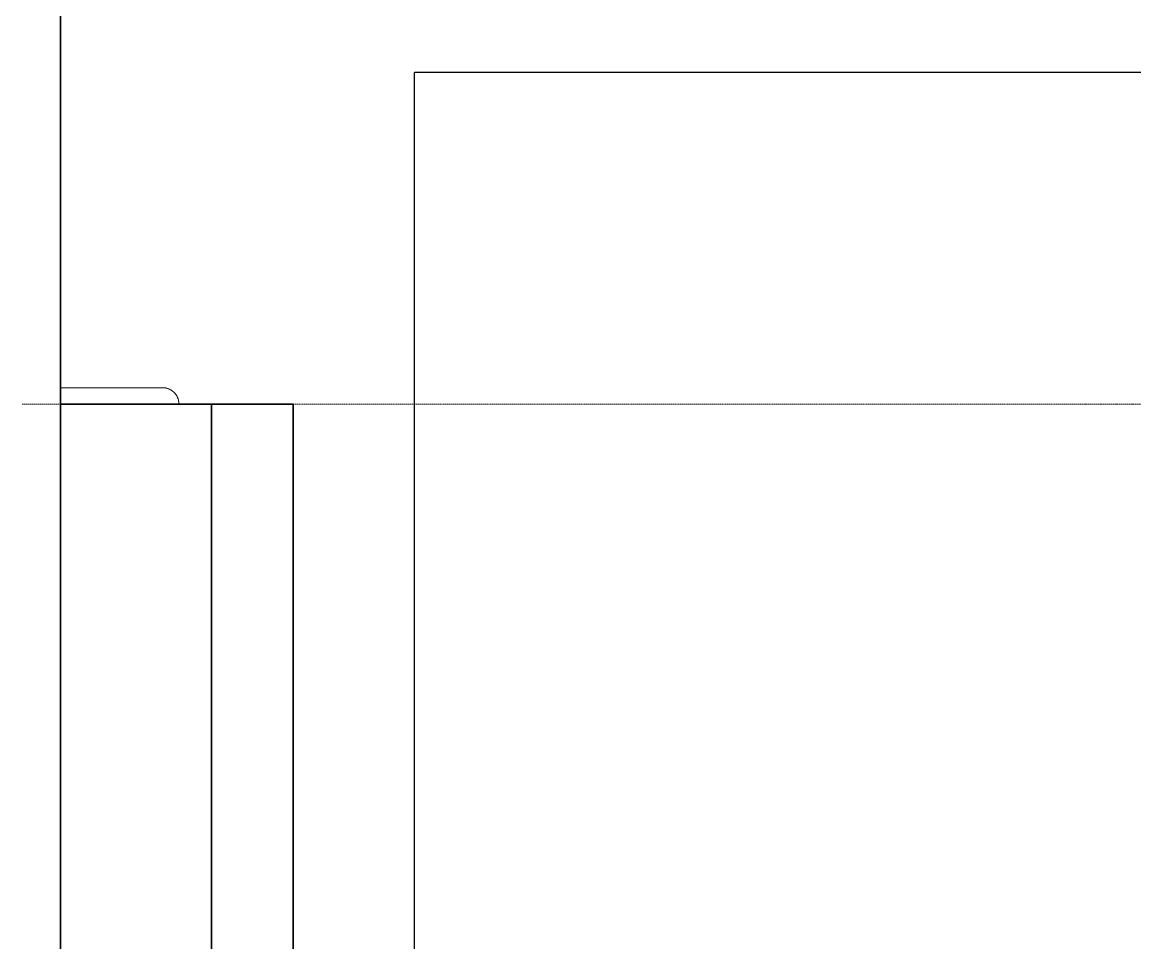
# Model space of a CAD drawing. Header units: millimetres. Extents: x -153298 to 620751, y -313239 to 250031.
# Drawn here: x 85585 to 87289, y -223170 to -221760 of the extents above; entities that cross this region are included whole.
import ezdxf

# ---------------------------------------------------------------- set-up
doc = ezdxf.new("R2010")
doc.units = ezdxf.units.MM
doc.linetypes.add('DPA_Hidden 50', pattern=[3, 2, -1])
for name, color, linetype, lineweight in [('A-DETL', 7, 'Continuous', 70), ('A-DETL-GENF', 7, 'Continuous', 35), ('A-FLOR-HRAL', 7, 'Continuous', 25), ('E-LITE-EQPM', 7, 'Continuous', 35), ('I-WALL-E', 7, 'Continuous', 35)]:
    doc.layers.add(name, color=color, linetype=linetype, lineweight=lineweight)

# ---------------------------------------------------------------- blocks, each defined once
blk = doc.blocks.new('Railing - Post_50mm-V263-2150-01 ENTRANCE 1 ELEVATION 4')
at = {"layer": 'A-FLOR-HRAL', "color": 7, "lineweight": 9}
for p, q in [((18422, 105550.2), (18458.5, 105550.2)), ((18458.5, 105550.2), (18422, 105550.2)), ((18459.5, 105550.2), (18472, 105550.2)), ((18472, 105550.2), (18459.5, 105550.2))]:
    blk.add_line(p, q, dxfattribs=at)
blk = doc.blocks.new('Railing - Railing-14945628-2150-01 ENTRANCE 1 ELEVATION 4')
at = {"color": 7}
blk.add_blockref('Railing - Post_50mm-V263-2150-01 ENTRANCE 1 ELEVATION 4', (0, 0), dxfattribs=at)
blk.add_blockref('Railing - Post_50mm-V263-2150-01 ENTRANCE 1 ELEVATION 4', (0, 0), dxfattribs=at)
blk = doc.blocks.new('Top Rail Type - Top Rail_Internal_-14945632-2150-01 ENTRANCE 1 ELEVATION 4')
at = {"layer": 'A-FLOR-HRAL', "color": 7, "lineweight": 9}
blk.add_line((18447, 105575.2), (18290.8, 105575.2), dxfattribs=at)
for points in [[(18447, 105575.2), (18451, 105575.2), (18454.9, 105574.2), (18458.5, 105572.4)], [(18459.5, 105571.9), (18461.4, 105570.8), (18464.9, 105568.1), (18468.9, 105562.9), (18471.4, 105556.8), (18472, 105552.4), (18472, 105550.2)]]:
    blk.add_open_spline(points, degree=3, dxfattribs=at)
blk.add_open_spline([(18447, 105575.2), (18447.6, 105575.2), (18448.7, 105575.2), (18450.3, 105575), (18451.9, 105574.8), (18453.5, 105574.4), (18455.1, 105573.9), (18456.6, 105573.3), (18458.1, 105572.7), (18459.5, 105571.9), (18460.9, 105571), (18462.7, 105569.7), (18464.3, 105568.3), (18465.8, 105566.7), (18467.2, 105565), (18468.7, 105562.8), (18470.2, 105559.8), (18471.6, 105555.7), (18472, 105552.4), (18472, 105550.2)], degree=3, knots=[0.5, 0.5, 0.5, 0.5, 0.5208333, 0.5416667, 0.5625, 0.5833333, 0.6041667, 0.625, 0.6458333, 0.6666667, 0.6875, 0.7083333, 0.75, 0.7708333, 0.7916667, 0.8333333, 0.875, 0.9166667, 1, 1, 1, 1], dxfattribs=at)
blk = doc.blocks.new('ACM_L14 - LED Street Light Luminaire with Wide Light - PRA4-CB-8-V324-2150-01 ENTRANCE 1 ELEVATION 4')
at = {"layer": 'E-LITE-EQPM', "color": 7}
blk.add_line((18290.8, 101550), (18290.8, 113450), dxfattribs=at)
blk = doc.blocks.new('ACM_L14 - LED Street Light Luminaire with Wide Light - PRA4-CB-8-V325-2150-01 ENTRANCE 1 ELEVATION 4')
at = {"layer": 'E-LITE-EQPM', "color": 7}
blk.add_line((18290.8, 101550), (18290.8, 113450), dxfattribs=at)
blk = doc.blocks.new('DPA_AN_Callout - DPA_AN_Callout-15536224-2150-01 ENTRANCE 1 ELEVATION 4')
at = {"layer": 'A-DETL-GENF', "color": 7, "lineweight": 25}
for p in [(18833, 104362.1), (23898.1, 106057.9)]:
    blk.add_line(p, (18833, 106057.9), dxfattribs=at)

msp = doc.modelspace()

# ---------------------------------------------------------------- linework, layer by layer
at = {"layer": 'A-DETL', "color": 7, "linetype": 'DPA_Hidden 50', "lineweight": 9}
msp.add_line((85584.6466, -222345.1981), (88099.2398, -222345.1981), dxfattribs=at)
at = {"layer": 'I-WALL-E', "color": 7}
for p, q in [((85643.3925, -222345.1981), (85874.6466, -222345.1981)), ((85874.6466, -222345.1981), (85643.3925, -222345.1981)), ((85874.6466, -222345.1981), (85824.6461, -222345.1981)), ((85824.6461, -222345.1981), (85999.6466, -222345.1981)), ((85874.6466, -222345.1981), (85874.6466, -224445.2753)), ((85874.6466, -222345.1981), (85999.6466, -222345.1981)), ((85874.6466, -222345.1981), (85874.6466, -224445.2753)), ((85999.6466, -222345.1981), (85974.6466, -222345.1981)), ((85974.6466, -222345.1981), (85999.6466, -222345.1981)), ((85999.6466, -222345.1981), (85974.6466, -222345.1981)), ((85974.6466, -222345.1981), (85999.6466, -222345.1981)), ((85999.6466, -222345.1981), (85974.6466, -222345.1981)), ((85974.6466, -222345.1981), (85999.6466, -222345.1981)), ((85999.6466, -222345.1981), (85974.6466, -222345.1981)), ((85974.6466, -222345.1981), (85999.6466, -222345.1981)), ((85999.6466, -222345.1981), (85999.6466, -224445.1981)), ((85999.6466, -222345.1981), (85999.6466, -224445.1981)), ((85999.6466, -224445.1981), (85999.6466, -222345.1981)), ((85999.6466, -222345.1981), (85999.6466, -224445.1981)), ((85999.6466, -222345.1981), (85999.6466, -224445.1981)), ((85999.6466, -224445.1981), (85999.6466, -222345.1981)), ((85999.6466, -224445.1981), (85999.6466, -222345.1981)), ((85999.6466, -222345.1981), (85999.6466, -224445.1981)), ((85999.6466, -224445.1981), (85999.6466, -222345.1981)), ((85999.6466, -222345.1981), (85999.6466, -224445.1981))]:
    msp.add_line(p, q, dxfattribs=at)

# ---------------------------------------------------------------- block references
at = {"layer": 'A-DETL-GENF', "color": 7}
msp.add_blockref('DPA_AN_Callout - DPA_AN_Callout-15536224-2150-01 ENTRANCE 1 ELEVATION 4', (67352.626, -327895.1981), dxfattribs=at)
at = {"layer": 'A-FLOR-HRAL', "color": 7, "lineweight": 9}
for name in ['Top Rail Type - Top Rail_Internal_-14945632-2150-01 ENTRANCE 1 ELEVATION 4', 'Railing - Railing-14945628-2150-01 ENTRANCE 1 ELEVATION 4']:
    msp.add_blockref(name, (67352.626, -327895.1981), dxfattribs=at)
at = {"layer": 'E-LITE-EQPM', "color": 7}
for name in ['ACM_L14 - LED Street Light Luminaire with Wide Light - PRA4-CB-8-V324-2150-01 ENTRANCE 1 ELEVATION 4', 'ACM_L14 - LED Street Light Luminaire with Wide Light - PRA4-CB-8-V325-2150-01 ENTRANCE 1 ELEVATION 4']:
    msp.add_blockref(name, (67352.626, -327895.1981), dxfattribs=at)

doc.saveas('drawing.dxf')
